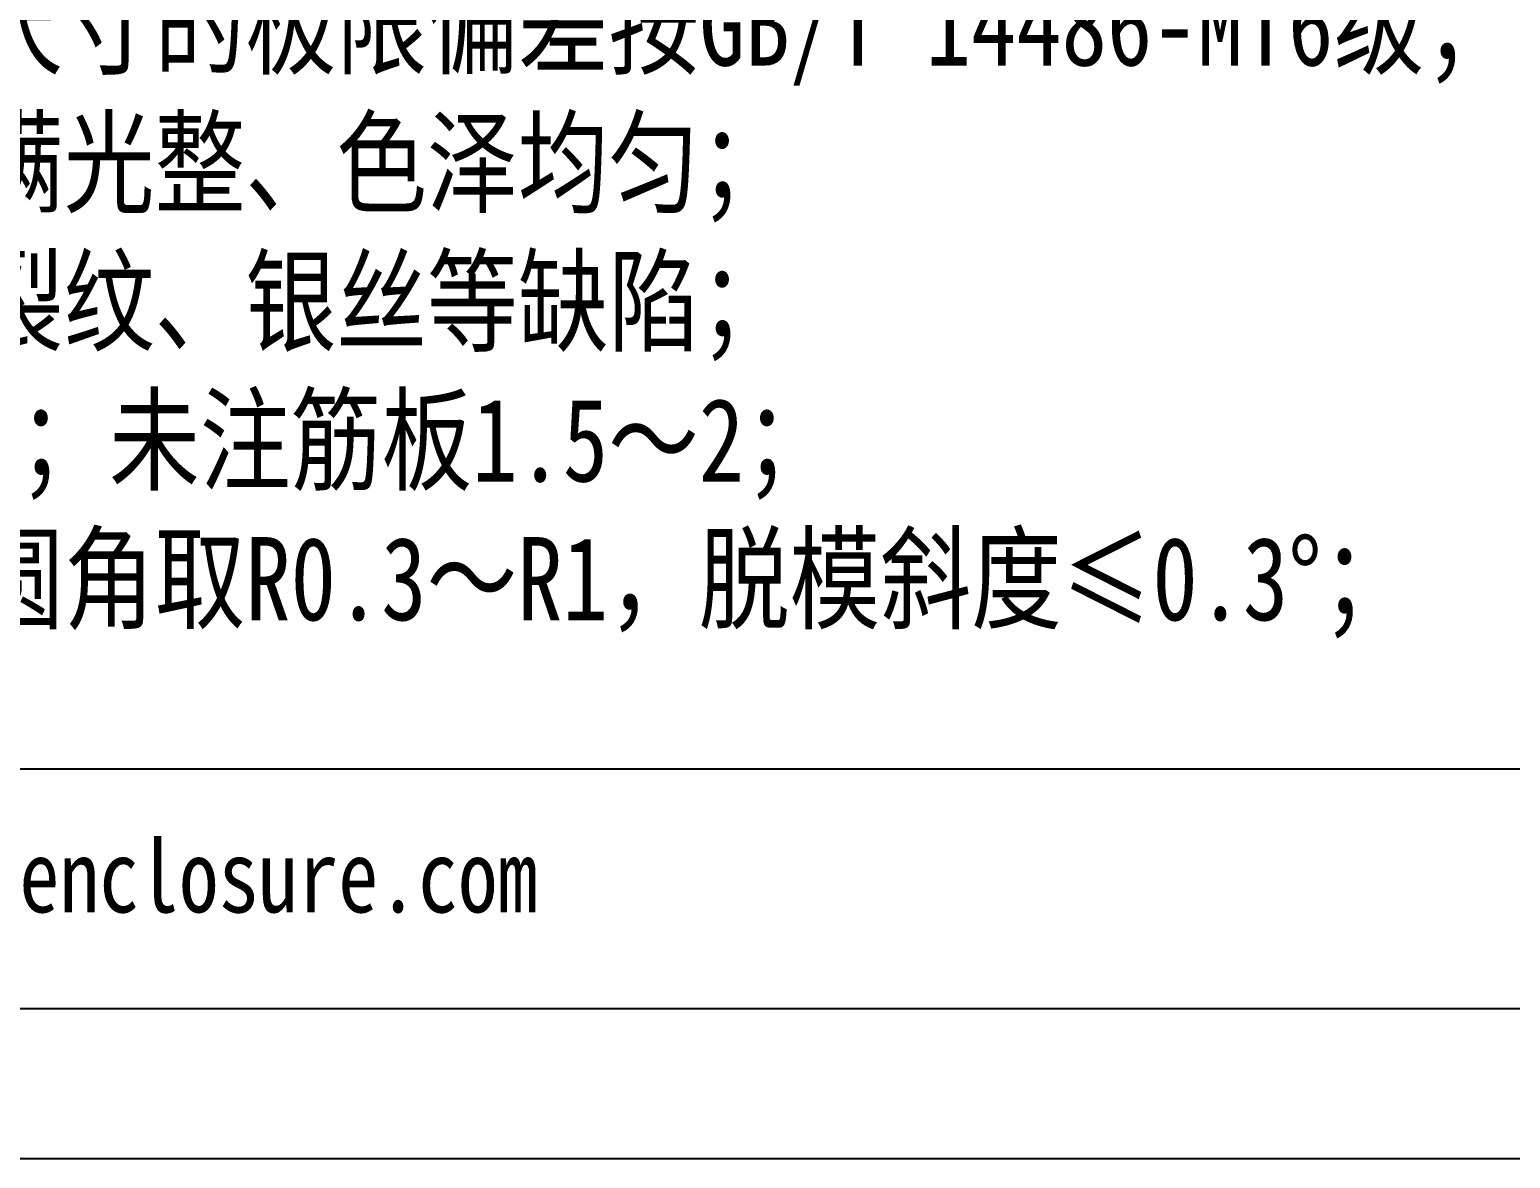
# Model space of a CAD drawing. Header units: inches. Extents: x 1631 to 3663, y 1126 to 1454.
# Drawn here: x 2229.5 to 2306.8, y 1125.7 to 1184.7 of the extents above; entities that cross this region are included whole.
import ezdxf

# ---------------------------------------------------------------- set-up
doc = ezdxf.new("R2010")
doc.units = ezdxf.units.IN
doc.header["$LTSCALE"] = 15
doc.layers.add('文字', color=81, linetype='Continuous')
doc.styles.add('宋体', font='', dxfattribs={"width": 0.8, "height": 3.5})
doc.styles.get('宋体').set_extended_font_data('SimSun')

msp = doc.modelspace()

# ---------------------------------------------------------------- linework, layer by layer
for p, q in [((2327.421, 1146.007), (2164.124, 1146.007)), ((2164.124, 1133.484), (2609.198, 1133.484)), ((2152.094, 1125.657), (2617.026, 1125.657)), ((2152.094, 1125.657), (2367.34, 1125.657))]:
    msp.add_line(p, q)

# ---------------------------------------------------------------- texts
at = {"layer": '文字', "color": 0, "attachment_point": 1, "style": '宋体'}
for s, insert, char_height, width in [('{\\H1.111x;技术说明：\\P1、未注公差尺寸的极限偏差按GB/T 14486-MT6级；\\P2、制件应饱满光整、色泽均匀；\\P3、无缩痕、裂纹、银丝等缺陷；\\P4、未注壁厚3；未注筋板1.5～2；\\P5、未注过渡圆角取R0.3～R1，脱模斜度≤0.3%%D；}', (2200.421, 1194.373), 3.91357, 121.98407), ('www.chinaenclosure.com', (2210.196, 1142.342), 3.8266, 67.22971)]:
    msp.add_mtext(s, dxfattribs=dict(at, insert=insert, char_height=char_height, width=width))

doc.saveas('drawing.dxf')
